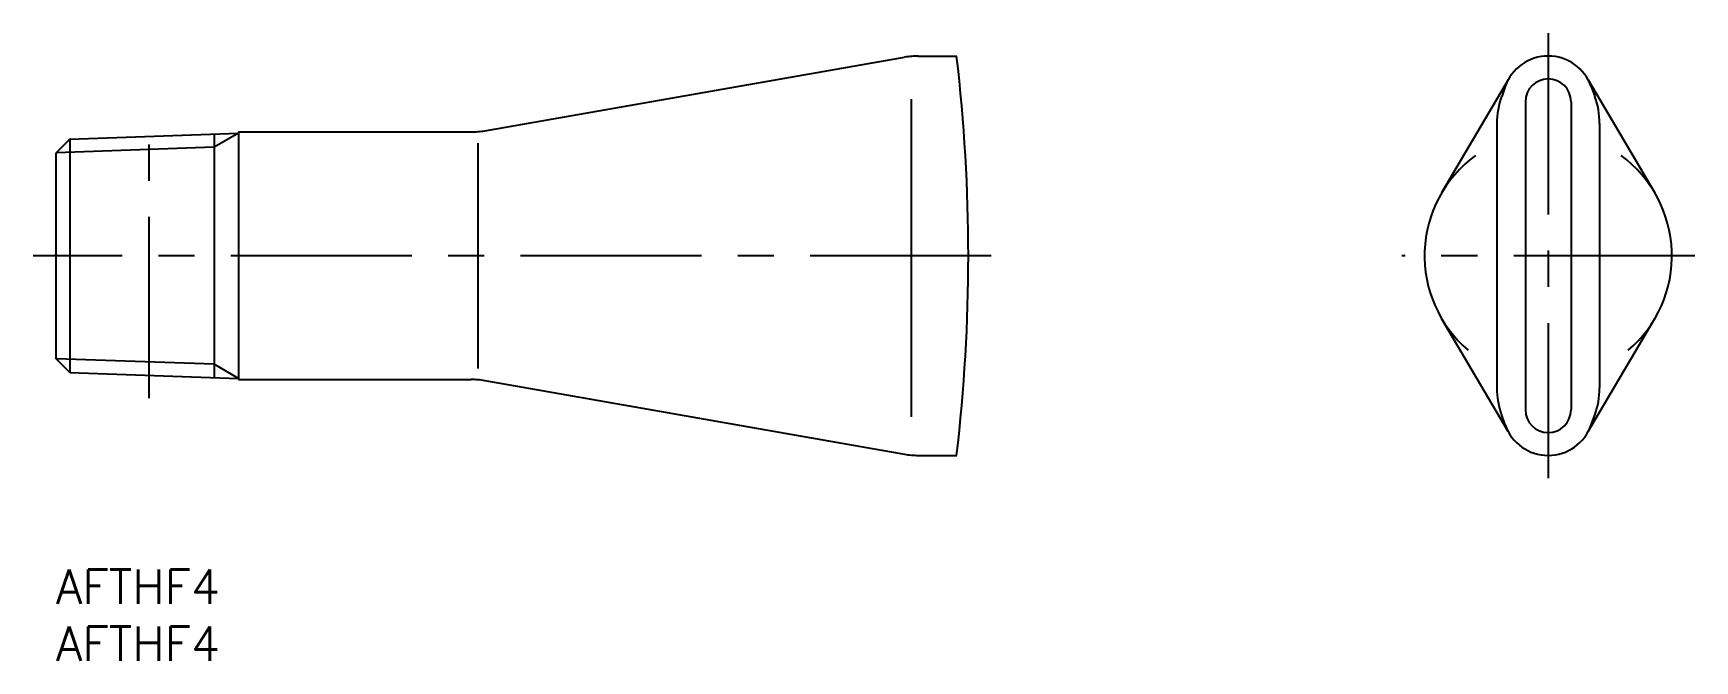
# Model space of a CAD drawing. Extents: x -2 to 144, y -8 to 47.
import ezdxf

# ---------------------------------------------------------------- set-up
doc = ezdxf.new("R2010")
doc.units = 0
doc.header["$LTSCALE"] = 0.5
doc.linetypes.add('CENTER', pattern=[50.8, 31.75, -6.35, 6.35, -6.35])
doc.layers.get('0').update_dxf_attribs({"linetype": 'CONTINUOUS'})
for name, color, linetype in [('MSM_CENTER', 1, 'CENTER'), ('MSM_CONTINUOUS', 7, 'CONTINUOUS'), ('MSM_NARROW', 5, 'CONTINUOUS'), ('MSM_PART_NUMBER', 7, 'CONTINUOUS')]:
    doc.layers.add(name, color=color, linetype=linetype)
doc.styles.get("Standard").update_dxf_attribs({"font": 'txt.shx', "height": 3, "bigfont": 'bigfont.shx'})

# ---------------------------------------------------------------- blocks, each defined once
blk = doc.blocks.new('*U12')
at = {"layer": 'MSM_PART_NUMBER'}
blk.add_text('AFTHF4', height=3, dxfattribs=at).set_placement((0, -3))
blk = doc.blocks.new('*U13')
at = {"layer": 'MSM_PART_NUMBER'}
blk.add_text('AFTHF4', height=3, dxfattribs=at).set_placement((0, -8))

msp = doc.modelspace()

# ---------------------------------------------------------------- linework, layer by layer
for p, q in [((127.08, 42.33), (126.77, 41.47)), ((134.62, 12.67), (134.93, 13.53))]:
    msp.add_line(p, q)
at = {"layer": 'MSM_CENTER'}
for p, q in [((130.85, 47), (130.85, 8)), ((8.16, 15.02), (8.16, 39.98)), ((82, 27.5), (-2, 27.5)), ((143.7, 27.5), (118, 27.5))]:
    msp.add_line(p, q, dxfattribs=at)
at = {"layer": 'MSM_CONTINUOUS'}
for p, q in [((37.6, 38.45), (74.4, 44.9)), ((75.61, 45), (78.98, 45)), ((127.34, 42.92), (121.5, 33.01)), ((134.36, 42.92), (140.2, 33.01)), ((134.62, 42.33), (134.93, 41.47)), ((128.85, 41), (128.85, 14)), ((132.85, 41), (132.85, 14)), ((1.2, 37.73), (16, 38.25)), ((13.86, 38.18), (13.86, 16.82)), ((16, 38.35), (16, 16.65)), ((16, 38.35), (36.39, 38.35)), ((126.35, 39.09), (126.35, 15.91)), ((135.35, 39.09), (135.35, 15.91)), ((1.2, 37.73), (0, 36.53)), ((0, 18.47), (0, 36.53)), ((1.2, 37.73), (1.2, 17.27)), ((127.34, 12.08), (121.5, 21.99)), ((134.36, 12.08), (140.2, 21.99)), ((1.2, 17.27), (0, 18.47)), ((1.2, 17.27), (16, 16.75)), ((16, 16.65), (36.39, 16.65)), ((37.6, 16.55), (74.4, 10.1)), ((127.08, 12.67), (126.77, 13.53)), ((75.61, 10), (78.98, 10))]:
    msp.add_line(p, q, dxfattribs=at)
for centre, radius, start, end in [((75.61, 38), 7, 90, 99.9262), ((-70, 27.5), 150, 353.3002, 6.6998), ((130.85, 41), 4, 19.4784, 160.5216), ((130.85, 41), 2, 0, 180), ((133.35, 39.09), 7, 160.1362, 180), ((128.35, 39.09), 7, 0, 19.8638), ((36.39, 45.35), 7, 270, 279.9262), ((130.85, 27.5), 10.85, 126.057, 229.7227), ((130.85, 27.5), 10.85, 310.2773, 53.943), ((36.39, 9.65), 7, 80.0738, 90), ((133.35, 15.91), 7, 180, 199.8638), ((128.35, 15.91), 7, 340.1362, 0), ((130.85, 14), 2, 180, 0), ((130.85, 14), 4, 199.4784, 340.5216), ((75.61, 17), 7, 260.0738, 270)]:
    msp.add_arc(centre, radius, start, end, dxfattribs=at)
at = {"layer": 'MSM_NARROW'}
for p, q in [((75, 41.23), (75, 13.38)), ((16, 38.25), (13.86, 37.01)), ((13.86, 37.01), (0, 36.53)), ((37, 37.38), (37, 17.62)), ((13.86, 17.99), (0, 18.47)), ((16, 16.75), (13.86, 17.99))]:
    msp.add_line(p, q, dxfattribs=at)

# ---------------------------------------------------------------- block references
at = {"layer": 'MSM_CONTINUOUS'}
for name in ['*U12', '*U13']:
    msp.add_blockref(name, (0, 0), dxfattribs=at)

doc.saveas('drawing.dxf')
